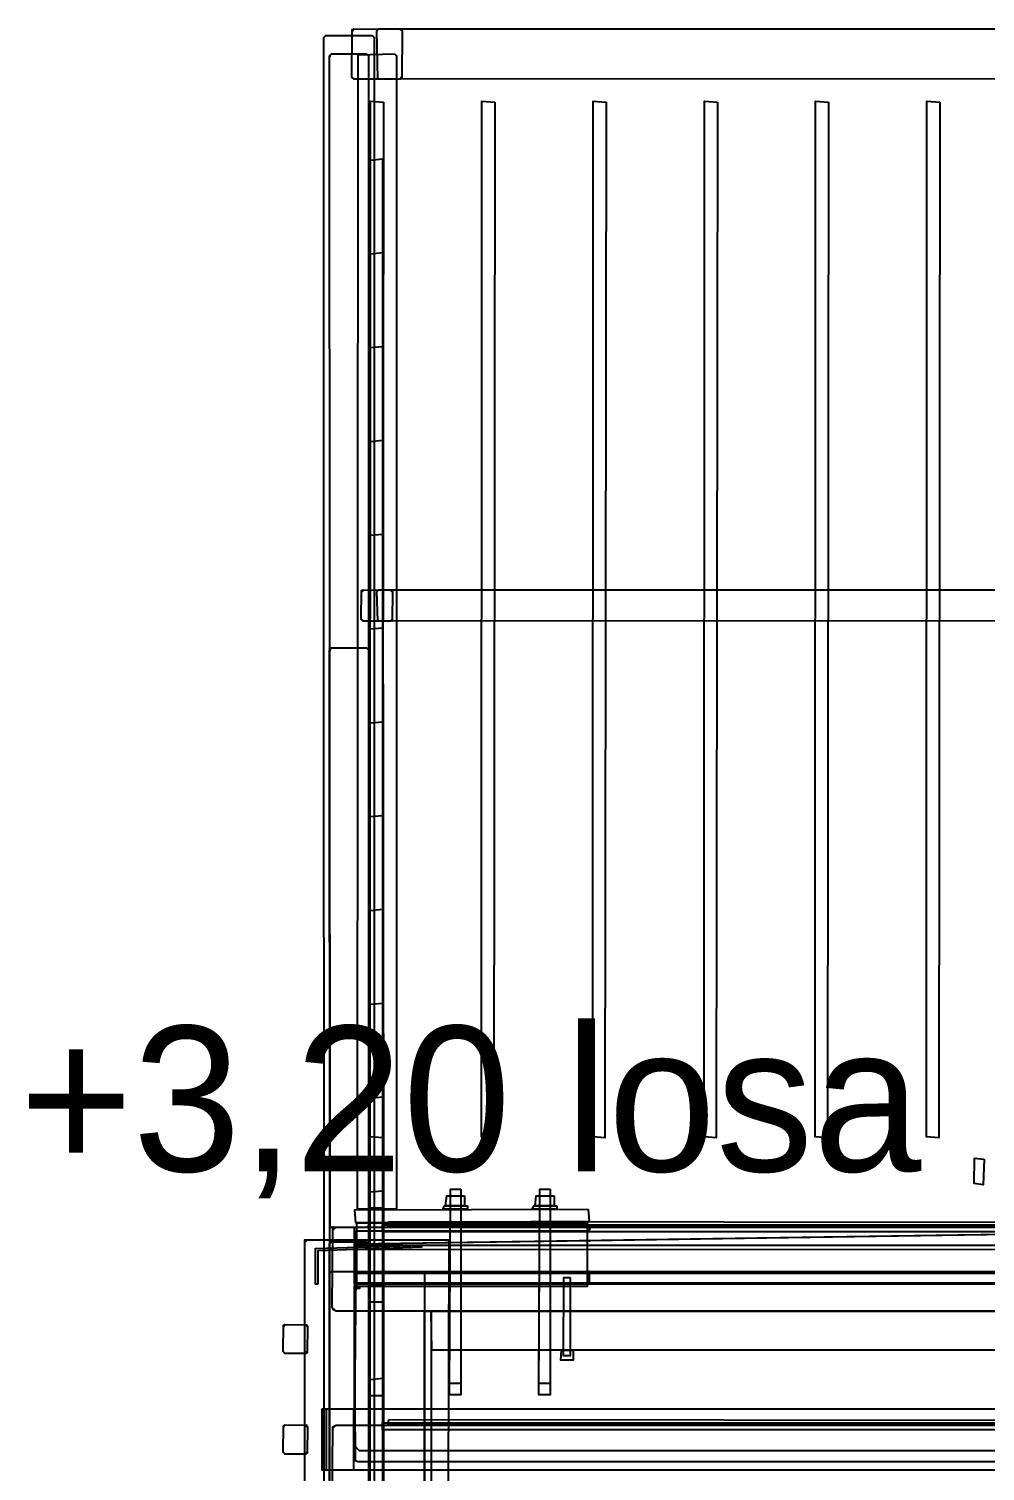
# Model space of a CAD drawing. Header units: metres. Extents: x 292.5 to 342.7, y -1 to 8.9.
# Drawn here: x 332.708 to 333.564, y 3.032 to 4.322 of the extents above; entities that cross this region are included whole.
import ezdxf

# ---------------------------------------------------------------- set-up
doc = ezdxf.new("R2010")
doc.units = ezdxf.units.M
doc.layers.add('TEXTOS', color=7, linetype='Continuous')
doc.layers.add('VISTA', color=8, linetype='Continuous')

msp = doc.modelspace()

# ---------------------------------------------------------------- linework, layer by layer
at = {"layer": 'VISTA'}
for points in [[(332.9725, 4.3148), (332.9742, 4.3165), (333.0158, 4.3165), (333.0175, 4.3148), (333.0175, 1.0952), (333.0158, 1.0935), (332.9742, 1.0935), (332.9732, 1.0942), (332.9725, 4.3148)], [(332.9992, 4.2778), (332.9975, 4.2792), (332.9978, 4.3218), (332.9982, 4.3208), (332.9992, 4.3225), (333.0418, 4.3222), (333.0408, 4.3218), (333.0425, 4.3208), (333.0422, 4.2782), (333.0418, 4.2792), (333.0408, 4.2775), (332.9992, 4.2775), (332.9992, 4.2778)], [(333.02, 4.3208), (333.0217, 4.3225), (341.9783, 4.3225), (341.98, 4.3208), (341.98, 4.2792), (341.9793, 4.2792), (341.9793, 4.2778), (341.9783, 4.2775), (333.0207, 4.2778), (333.02, 4.3208)], [(332.9775, 4.2983), (332.9792, 4.3), (333.0108, 4.3), (333.0125, 4.2983), (333.0125, 3.2515), (333.0108, 3.2498), (332.9792, 3.2498), (332.9782, 3.2501), (332.9782, 3.2503), (332.9775, 4.2983)], [(333.0358, 4.3), (333.0375, 4.2983), (333.0375, 3.266), (333.0025, 3.266), (333.0033, 4.2992), (333.0358, 4.3)], [(333.0358, 4.3), (333.0375, 4.2983), (333.0375, 3.266), (333.0025, 3.266), (333.0033, 4.2992), (333.0358, 4.3)], [(333.0358, 4.3), (333.0375, 4.2983), (333.0375, 3.266), (333.0025, 3.266), (333.0033, 4.2992), (333.0358, 4.3)], [(333.0358, 4.3), (333.0375, 4.2983), (333.0375, 3.266), (333.0025, 3.266), (333.0033, 4.2992), (333.0358, 4.3)], [(333.0358, 4.3), (333.0375, 4.2983), (333.0375, 3.266), (333.0025, 3.266), (333.0033, 4.2992), (333.0358, 4.3)], [(333.0358, 4.3), (333.0375, 4.2983), (333.0375, 3.266), (333.0025, 3.266), (333.0033, 4.2992), (333.0358, 4.3)], [(333.0358, 4.3), (333.0375, 4.2983), (333.0375, 3.266), (333.0025, 3.266), (333.0033, 4.2992), (333.0358, 4.3)], [(333.0358, 4.3), (333.0375, 4.2983), (333.0375, 3.266), (333.0025, 3.266), (333.0033, 4.2992), (333.0358, 4.3)], [(333.0358, 4.3), (333.0375, 4.2983), (333.0375, 3.266), (333.0025, 3.266), (333.0033, 4.2992), (333.0358, 4.3)], [(332.9782, 4.2981), (332.9782, 4.2983), (332.9782, 4.2981), (332.9782, 4.2981)], [(333.0122, 4.2981), (333.0122, 4.2981), (333.0122, 4.2981), (333.0122, 4.2981)], [(333.026, 4.257), (333.025, 3.33), (333.014, 3.331), (333.0143, 4.2577), (333.026, 4.257)], [(333.026, 4.257), (333.025, 3.33), (333.014, 3.331), (333.0143, 4.2577), (333.026, 4.257)], [(333.026, 4.257), (333.025, 3.33), (333.014, 3.331), (333.0143, 4.2577), (333.026, 4.257)], [(333.026, 4.257), (333.025, 3.33), (333.014, 3.331), (333.0143, 4.2577), (333.026, 4.257)], [(333.026, 4.257), (333.025, 3.33), (333.014, 3.331), (333.0143, 4.2577), (333.026, 4.257)], [(333.026, 4.257), (333.025, 3.33), (333.014, 3.331), (333.0143, 4.2577), (333.026, 4.257)], [(333.026, 4.257), (333.025, 3.33), (333.014, 3.331), (333.0143, 4.2577), (333.026, 4.257)], [(333.026, 4.257), (333.025, 3.33), (333.014, 3.331), (333.0143, 4.2577), (333.026, 4.257)], [(333.026, 4.257), (333.025, 3.33), (333.014, 3.331), (333.0143, 4.2577), (333.026, 4.257)], [(333.026, 4.257), (333.025, 3.33), (333.014, 3.331), (333.0143, 4.2577), (333.026, 4.257)], [(333.026, 4.257), (333.025, 3.33), (333.014, 3.331), (333.0143, 4.2577), (333.026, 4.257)], [(333.026, 4.257), (333.025, 3.33), (333.014, 3.331), (333.0143, 4.2577), (333.026, 4.257)], [(333.026, 4.257), (333.025, 3.33), (333.014, 3.331), (333.0143, 4.2577), (333.026, 4.257)], [(333.026, 4.257), (333.025, 3.33), (333.014, 3.331), (333.0143, 4.2577), (333.026, 4.257)], [(333.026, 4.257), (333.025, 3.33), (333.014, 3.331), (333.0143, 4.2577), (333.026, 4.257)], [(333.026, 4.257), (333.025, 3.33), (333.014, 3.331), (333.0143, 4.2577), (333.026, 4.257)], [(333.026, 4.257), (333.025, 3.33), (333.014, 3.331), (333.0143, 4.2577), (333.026, 4.257)], [(333.026, 4.257), (333.025, 3.33), (333.014, 3.331), (333.0143, 4.2577), (333.026, 4.257)], [(333.026, 4.257), (333.025, 3.33), (333.014, 3.331), (333.0143, 4.2577), (333.026, 4.257)], [(333.026, 4.257), (333.025, 3.33), (333.014, 3.331), (333.0143, 4.2577), (333.026, 4.257)], [(333.026, 4.257), (333.025, 3.33), (333.014, 3.331), (333.0143, 4.2577), (333.026, 4.257)], [(333.026, 4.257), (333.025, 3.33), (333.014, 3.331), (333.0143, 4.2577), (333.026, 4.257)], [(333.026, 4.257), (333.025, 3.33), (333.014, 3.331), (333.0143, 4.2577), (333.026, 4.257)], [(333.026, 4.257), (333.025, 3.33), (333.014, 3.331), (333.0143, 4.2577), (333.026, 4.257)], [(333.026, 4.257), (333.025, 3.33), (333.014, 3.331), (333.0143, 4.2577), (333.026, 4.257)], [(333.026, 4.257), (333.025, 3.33), (333.014, 3.331), (333.0143, 4.2577), (333.026, 4.257)], [(333.026, 4.257), (333.025, 3.33), (333.014, 3.331), (333.0143, 4.2577), (333.026, 4.257)], [(333.026, 4.257), (333.025, 3.33), (333.014, 3.331), (333.0143, 4.2577), (333.026, 4.257)], [(333.026, 4.257), (333.025, 3.33), (333.014, 3.331), (333.0143, 4.2577), (333.026, 4.257)], [(333.026, 4.257), (333.025, 3.33), (333.014, 3.331), (333.0143, 4.2577), (333.026, 4.257)], [(333.026, 4.257), (333.025, 3.33), (333.014, 3.331), (333.0143, 4.2577), (333.026, 4.257)], [(333.026, 4.257), (333.025, 3.33), (333.014, 3.331), (333.0143, 4.2577), (333.026, 4.257)], [(333.026, 4.257), (333.025, 3.33), (333.014, 3.331), (333.0143, 4.2577), (333.026, 4.257)], [(333.026, 4.257), (333.025, 3.33), (333.014, 3.331), (333.0143, 4.2577), (333.026, 4.257)], [(333.026, 4.257), (333.025, 3.33), (333.014, 3.331), (333.0143, 4.2577), (333.026, 4.257)], [(333.026, 4.257), (333.025, 3.33), (333.014, 3.331), (333.0143, 4.2577), (333.026, 4.257)], [(333.026, 4.257), (333.025, 3.33), (333.014, 3.331), (333.0143, 4.2577), (333.026, 4.257)], [(333.026, 4.257), (333.025, 3.33), (333.014, 3.331), (333.0143, 4.2577), (333.026, 4.257)], [(333.026, 4.257), (333.025, 3.33), (333.014, 3.331), (333.0143, 4.2577), (333.026, 4.257)], [(333.026, 4.257), (333.025, 3.33), (333.014, 3.331), (333.0143, 4.2577), (333.026, 4.257)], [(333.026, 4.257), (333.025, 3.33), (333.014, 3.331), (333.0143, 4.2577), (333.026, 4.257)], [(333.026, 4.257), (333.025, 3.33), (333.014, 3.331), (333.0143, 4.2577), (333.026, 4.257)], [(333.026, 4.257), (333.025, 3.33), (333.014, 3.331), (333.0143, 4.2577), (333.026, 4.257)], [(333.026, 4.257), (333.025, 3.33), (333.014, 3.331), (333.0143, 4.2577), (333.026, 4.257)], [(333.026, 4.257), (333.025, 3.33), (333.014, 3.331), (333.0143, 4.2577), (333.026, 4.257)], [(333.026, 4.257), (333.025, 3.33), (333.014, 3.331), (333.0143, 4.2577), (333.026, 4.257)], [(333.026, 4.257), (333.025, 3.33), (333.014, 3.331), (333.0143, 4.2577), (333.026, 4.257)], [(333.026, 4.257), (333.025, 3.33), (333.014, 3.331), (333.0143, 4.2577), (333.026, 4.257)], [(333.026, 4.257), (333.025, 3.33), (333.014, 3.331), (333.0143, 4.2577), (333.026, 4.257)], [(333.026, 4.257), (333.025, 3.33), (333.014, 3.331), (333.0143, 4.2577), (333.026, 4.257)], [(333.026, 4.257), (333.025, 3.33), (333.014, 3.331), (333.0143, 4.2577), (333.026, 4.257)], [(333.026, 4.257), (333.025, 3.33), (333.014, 3.331), (333.0143, 4.2577), (333.026, 4.257)], [(333.026, 4.257), (333.025, 3.33), (333.014, 3.331), (333.0143, 4.2577), (333.026, 4.257)], [(333.026, 4.257), (333.025, 3.33), (333.014, 3.331), (333.0143, 4.2577), (333.026, 4.257)], [(333.026, 4.257), (333.025, 3.33), (333.014, 3.331), (333.0143, 4.2577), (333.026, 4.257)], [(333.026, 4.257), (333.025, 3.33), (333.014, 3.331), (333.0143, 4.2577), (333.026, 4.257)], [(333.026, 4.257), (333.025, 3.33), (333.014, 3.331), (333.0143, 4.2577), (333.026, 4.257)], [(333.026, 4.257), (333.025, 3.33), (333.014, 3.331), (333.0143, 4.2577), (333.026, 4.257)], [(333.026, 4.257), (333.025, 3.33), (333.014, 3.331), (333.0143, 4.2577), (333.026, 4.257)], [(333.026, 4.257), (333.025, 3.33), (333.014, 3.331), (333.0143, 4.2577), (333.026, 4.257)], [(333.026, 4.257), (333.025, 3.33), (333.014, 3.331), (333.0143, 4.2577), (333.026, 4.257)], [(333.026, 4.257), (333.025, 3.33), (333.014, 3.331), (333.0143, 4.2577), (333.026, 4.257)], [(333.026, 4.257), (333.025, 3.33), (333.014, 3.331), (333.0143, 4.2577), (333.026, 4.257)], [(333.026, 4.257), (333.025, 3.33), (333.014, 3.331), (333.0143, 4.2577), (333.026, 4.257)], [(333.026, 4.257), (333.025, 3.33), (333.014, 3.331), (333.0143, 4.2577), (333.026, 4.257)], [(333.026, 4.257), (333.025, 3.33), (333.014, 3.331), (333.0143, 4.2577), (333.026, 4.257)], [(333.026, 4.257), (333.025, 3.33), (333.014, 3.331), (333.0143, 4.2577), (333.026, 4.257)], [(333.026, 4.257), (333.025, 3.33), (333.014, 3.331), (333.0143, 4.2577), (333.026, 4.257)], [(333.026, 4.257), (333.025, 3.33), (333.014, 3.331), (333.0143, 4.2577), (333.026, 4.257)], [(333.026, 4.257), (333.025, 3.33), (333.014, 3.331), (333.0143, 4.2577), (333.026, 4.257)], [(333.026, 4.257), (333.025, 3.33), (333.014, 3.331), (333.0143, 4.2577), (333.026, 4.257)], [(333.026, 4.257), (333.025, 3.33), (333.014, 3.331), (333.0143, 4.2577), (333.026, 4.257)], [(333.026, 4.257), (333.025, 3.33), (333.014, 3.331), (333.0143, 4.2577), (333.026, 4.257)], [(333.026, 4.257), (333.025, 3.33), (333.014, 3.331), (333.0143, 4.2577), (333.026, 4.257)], [(333.026, 4.257), (333.025, 3.33), (333.014, 3.331), (333.0143, 4.2577), (333.026, 4.257)], [(333.026, 4.257), (333.025, 3.33), (333.014, 3.331), (333.0143, 4.2577), (333.026, 4.257)], [(333.026, 4.257), (333.025, 3.33), (333.014, 3.331), (333.0143, 4.2577), (333.026, 4.257)], [(333.026, 4.257), (333.025, 3.33), (333.014, 3.331), (333.0143, 4.2577), (333.026, 4.257)], [(333.026, 4.257), (333.025, 3.33), (333.014, 3.331), (333.0143, 4.2577), (333.026, 4.257)], [(333.1256, 4.257), (333.1246, 3.33), (333.1136, 3.331), (333.1139, 4.2577), (333.1256, 4.257)], [(333.2251, 4.257), (333.2241, 3.33), (333.2131, 3.331), (333.2134, 4.2577), (333.2251, 4.257)], [(333.3247, 4.257), (333.3237, 3.33), (333.3127, 3.331), (333.313, 4.2577), (333.3247, 4.257)], [(333.4242, 4.257), (333.4232, 3.33), (333.4122, 3.331), (333.4125, 4.2577), (333.4242, 4.257)], [(333.5238, 4.257), (333.5228, 3.33), (333.5118, 3.331), (333.5121, 4.2577), (333.5238, 4.257)], [(333.014, 4.2051), (333.025, 4.2061), (333.026, 3.267), (333.014, 3.267), (333.014, 4.2051)], [(333.014, 4.1212), (333.025, 4.1222), (333.026, 3.183), (333.014, 3.183), (333.014, 4.1212)], [(333.0141, 4.1212), (333.0141, 4.1212), (333.014, 4.1212), (333.0141, 4.1212)], [(333.014, 4.0372), (333.025, 4.0382), (333.026, 3.0991), (333.014, 3.0991), (333.014, 4.0372)], [(333.014, 3.9533), (333.025, 3.9543), (333.026, 3.0151), (333.014, 3.0151), (333.014, 3.9533)], [(333.014, 3.8693), (333.025, 3.8703), (333.026, 2.9312), (333.014, 2.9312), (333.014, 3.8693)], [(333.0077, 3.7928), (333.006, 3.7942), (333.0063, 3.8198), (333.0067, 3.8188), (333.0077, 3.8205), (333.0333, 3.8202), (333.0323, 3.8198), (333.034, 3.8188), (333.0337, 3.7932), (333.0333, 3.7942), (333.0323, 3.7925), (333.0077, 3.7925), (333.0077, 3.7928)], [(333.02, 3.8188), (333.0217, 3.8205), (341.9783, 3.8205), (341.98, 3.8188), (341.98, 3.7942), (341.9783, 3.7925), (333.0207, 3.7928), (333.02, 3.8188)], [(333.014, 3.7854), (333.025, 3.7864), (333.026, 2.8472), (333.014, 2.8472), (333.014, 3.7854)], [(332.9775, 3.7668), (332.9792, 3.7685), (333.0108, 3.7685), (333.0125, 3.7668), (333.0125, 2.7198), (333.0108, 2.7181), (332.9782, 2.7189), (332.9775, 3.7668)], [(332.9782, 3.7664), (332.9782, 3.7669), (332.9782, 3.7664), (332.9782, 3.7664)], [(333.014, 3.7014), (333.025, 3.7024), (333.026, 2.7633), (333.014, 2.7633), (333.014, 3.7014)], [(333.014, 3.6175), (333.025, 3.6185), (333.026, 2.6794), (333.014, 2.6794), (333.014, 3.6175)], [(333.014, 3.5335), (333.025, 3.5345), (333.026, 2.5954), (333.014, 2.5954), (333.014, 3.5335)], [(333.014, 3.4496), (333.025, 3.4506), (333.026, 2.5115), (333.014, 2.5115), (333.014, 3.4496)], [(333.014, 3.3656), (333.025, 3.3666), (333.026, 2.4275), (333.014, 2.4275), (333.014, 3.3656)], [(333.5635, 3.311), (333.5625, 3.288), (333.5545, 3.289), (333.5548, 3.3117), (333.5635, 3.311)], [(333.014, 3.2817), (333.025, 3.2827), (333.026, 2.3436), (333.014, 2.3436), (333.014, 3.2817)], [(333.095, 3.284), (333.095, 3.1), (333.085, 3.1), (333.0857, 3.284), (333.095, 3.284)], [(333.095, 3.284), (333.095, 3.1), (333.085, 3.1), (333.0857, 3.284), (333.095, 3.284)], [(333.095, 3.284), (333.095, 3.1), (333.085, 3.1), (333.0857, 3.284), (333.095, 3.284)], [(333.095, 3.284), (333.095, 3.1), (333.085, 3.1), (333.0857, 3.284), (333.095, 3.284)], [(333.095, 3.284), (333.095, 3.1), (333.085, 3.1), (333.0857, 3.284), (333.095, 3.284)], [(333.095, 3.284), (333.095, 3.1), (333.085, 3.1), (333.0857, 3.284), (333.095, 3.284)], [(333.095, 3.284), (333.095, 3.1), (333.085, 3.1), (333.0857, 3.284), (333.095, 3.284)], [(333.095, 3.284), (333.095, 3.1), (333.085, 3.1), (333.0857, 3.284), (333.095, 3.284)], [(333.095, 3.284), (333.095, 3.1), (333.085, 3.1), (333.0857, 3.284), (333.095, 3.284)], [(333.095, 3.284), (333.095, 3.1), (333.085, 3.1), (333.0857, 3.284), (333.095, 3.284)], [(333.095, 3.284), (333.095, 3.1), (333.085, 3.1), (333.0857, 3.284), (333.095, 3.284)], [(333.095, 3.284), (333.095, 3.1), (333.085, 3.1), (333.0857, 3.284), (333.095, 3.284)], [(333.095, 3.284), (333.095, 3.1), (333.085, 3.1), (333.0857, 3.284), (333.095, 3.284)], [(333.095, 3.284), (333.095, 3.1), (333.085, 3.1), (333.0857, 3.284), (333.095, 3.284)], [(333.095, 3.284), (333.095, 3.1), (333.085, 3.1), (333.0857, 3.284), (333.095, 3.284)], [(333.095, 3.284), (333.095, 3.11), (333.085, 3.11), (333.0857, 3.284), (333.095, 3.284)], [(333.095, 3.284), (333.095, 3.11), (333.085, 3.11), (333.0857, 3.284), (333.095, 3.284)], [(333.095, 3.284), (333.095, 3.11), (333.085, 3.11), (333.0857, 3.284), (333.095, 3.284)], [(333.175, 3.284), (333.175, 3.1), (333.165, 3.1), (333.1657, 3.284), (333.175, 3.284)], [(333.175, 3.284), (333.175, 3.1), (333.165, 3.1), (333.1657, 3.284), (333.175, 3.284)], [(333.175, 3.284), (333.175, 3.1), (333.165, 3.1), (333.1657, 3.284), (333.175, 3.284)], [(333.175, 3.284), (333.175, 3.1), (333.165, 3.1), (333.1657, 3.284), (333.175, 3.284)], [(333.175, 3.284), (333.175, 3.1), (333.165, 3.1), (333.1657, 3.284), (333.175, 3.284)], [(333.175, 3.284), (333.175, 3.1), (333.165, 3.1), (333.1657, 3.284), (333.175, 3.284)], [(333.175, 3.284), (333.175, 3.1), (333.165, 3.1), (333.1657, 3.284), (333.175, 3.284)], [(333.175, 3.284), (333.175, 3.1), (333.165, 3.1), (333.1657, 3.284), (333.175, 3.284)], [(333.175, 3.284), (333.175, 3.1), (333.165, 3.1), (333.1657, 3.284), (333.175, 3.284)], [(333.175, 3.284), (333.175, 3.1), (333.165, 3.1), (333.1657, 3.284), (333.175, 3.284)], [(333.175, 3.284), (333.175, 3.1), (333.165, 3.1), (333.1657, 3.284), (333.175, 3.284)], [(333.175, 3.284), (333.175, 3.1), (333.165, 3.1), (333.1657, 3.284), (333.175, 3.284)], [(333.175, 3.284), (333.175, 3.1), (333.165, 3.1), (333.1657, 3.284), (333.175, 3.284)], [(333.175, 3.284), (333.175, 3.1), (333.165, 3.1), (333.1657, 3.284), (333.175, 3.284)], [(333.175, 3.284), (333.175, 3.1), (333.165, 3.1), (333.1657, 3.284), (333.175, 3.284)], [(333.175, 3.284), (333.175, 3.11), (333.165, 3.11), (333.1657, 3.284), (333.175, 3.284)], [(333.175, 3.284), (333.175, 3.11), (333.165, 3.11), (333.1657, 3.284), (333.175, 3.284)], [(333.175, 3.284), (333.175, 3.11), (333.165, 3.11), (333.1657, 3.284), (333.175, 3.284)], [(333.209, 3.266), (333.21, 3.255), (333.001, 3.254), (333.0003, 3.2657), (333.209, 3.266)], [(333.209, 3.266), (333.21, 3.255), (333.001, 3.254), (333.0003, 3.2657), (333.209, 3.266)], [(333.209, 3.266), (333.21, 3.255), (333.001, 3.254), (333.0003, 3.2657), (333.209, 3.266)], [(333.209, 3.266), (333.21, 3.255), (333.001, 3.254), (333.0003, 3.2657), (333.209, 3.266)], [(333.209, 3.266), (333.21, 3.255), (333.001, 3.254), (333.0003, 3.2657), (333.209, 3.266)], [(333.209, 3.266), (333.21, 3.255), (333.001, 3.254), (333.0003, 3.2657), (333.209, 3.266)], [(333.209, 3.266), (333.21, 3.255), (333.001, 3.254), (333.0003, 3.2657), (333.209, 3.266)], [(333.209, 3.266), (333.21, 3.255), (333.001, 3.254), (333.0003, 3.2657), (333.209, 3.266)], [(333.209, 3.266), (333.21, 3.255), (333.001, 3.254), (333.0003, 3.2657), (333.209, 3.266)], [(333.101, 3.269), (333.101, 3.266), (333.079, 3.266), (333.0805, 3.269), (333.101, 3.269)], [(333.101, 3.269), (333.101, 3.266), (333.079, 3.266), (333.0805, 3.269), (333.101, 3.269)], [(333.101, 3.269), (333.101, 3.266), (333.079, 3.266), (333.0805, 3.269), (333.101, 3.269)], [(333.101, 3.269), (333.101, 3.266), (333.079, 3.266), (333.0805, 3.269), (333.101, 3.269)], [(333.101, 3.269), (333.101, 3.266), (333.079, 3.266), (333.0805, 3.269), (333.101, 3.269)], [(333.101, 3.269), (333.101, 3.266), (333.079, 3.266), (333.0805, 3.269), (333.101, 3.269)], [(333.101, 3.269), (333.101, 3.266), (333.079, 3.266), (333.0805, 3.269), (333.101, 3.269)], [(333.101, 3.269), (333.101, 3.266), (333.079, 3.266), (333.0805, 3.269), (333.101, 3.269)], [(333.101, 3.269), (333.101, 3.266), (333.079, 3.266), (333.0805, 3.269), (333.101, 3.269)], [(333.101, 3.269), (333.101, 3.266), (333.079, 3.266), (333.0805, 3.269), (333.101, 3.269)], [(333.101, 3.269), (333.101, 3.266), (333.079, 3.266), (333.0805, 3.269), (333.101, 3.269)], [(333.101, 3.269), (333.101, 3.266), (333.079, 3.266), (333.0805, 3.269), (333.101, 3.269)], [(333.101, 3.269), (333.101, 3.266), (333.079, 3.266), (333.0805, 3.269), (333.101, 3.269)], [(333.101, 3.269), (333.101, 3.266), (333.079, 3.266), (333.0805, 3.269), (333.101, 3.269)], [(333.101, 3.269), (333.101, 3.266), (333.079, 3.266), (333.0805, 3.269), (333.101, 3.269)], [(333.101, 3.269), (333.101, 3.266), (333.079, 3.266), (333.0805, 3.269), (333.101, 3.269)], [(333.101, 3.269), (333.101, 3.266), (333.079, 3.266), (333.0805, 3.269), (333.101, 3.269)], [(333.101, 3.269), (333.101, 3.266), (333.079, 3.266), (333.0805, 3.269), (333.101, 3.269)], [(333.0985, 3.278), (333.0985, 3.269), (333.0815, 3.269), (333.0826, 3.278), (333.0985, 3.278)], [(333.0985, 3.278), (333.0985, 3.269), (333.0815, 3.269), (333.0826, 3.278), (333.0985, 3.278)], [(333.0985, 3.278), (333.0985, 3.269), (333.0815, 3.269), (333.0826, 3.278), (333.0985, 3.278)], [(333.0985, 3.278), (333.0985, 3.269), (333.0815, 3.269), (333.0826, 3.278), (333.0985, 3.278)], [(333.0985, 3.278), (333.0985, 3.269), (333.0815, 3.269), (333.0826, 3.278), (333.0985, 3.278)], [(333.0985, 3.278), (333.0985, 3.269), (333.0815, 3.269), (333.0826, 3.278), (333.0985, 3.278)], [(333.0985, 3.278), (333.0985, 3.269), (333.0815, 3.269), (333.0826, 3.278), (333.0985, 3.278)], [(333.0985, 3.278), (333.0985, 3.269), (333.0815, 3.269), (333.0826, 3.278), (333.0985, 3.278)], [(333.0985, 3.278), (333.0985, 3.269), (333.0815, 3.269), (333.0826, 3.278), (333.0985, 3.278)], [(333.0985, 3.278), (333.0985, 3.269), (333.0815, 3.269), (333.0826, 3.278), (333.0985, 3.278)], [(333.0985, 3.278), (333.0985, 3.269), (333.0815, 3.269), (333.0826, 3.278), (333.0985, 3.278)], [(333.0985, 3.278), (333.0985, 3.269), (333.0815, 3.269), (333.0826, 3.278), (333.0985, 3.278)], [(333.0985, 3.278), (333.0985, 3.269), (333.0815, 3.269), (333.0826, 3.278), (333.0985, 3.278)], [(333.0985, 3.278), (333.0985, 3.269), (333.0815, 3.269), (333.0826, 3.278), (333.0985, 3.278)], [(333.0985, 3.278), (333.0985, 3.269), (333.0815, 3.269), (333.0826, 3.278), (333.0985, 3.278)], [(333.0985, 3.278), (333.0985, 3.269), (333.0815, 3.269), (333.0826, 3.278), (333.0985, 3.278)], [(333.0985, 3.278), (333.0985, 3.269), (333.0815, 3.269), (333.0826, 3.278), (333.0985, 3.278)], [(333.0985, 3.278), (333.0985, 3.269), (333.0815, 3.269), (333.0826, 3.278), (333.0985, 3.278)], [(333.181, 3.269), (333.181, 3.266), (333.159, 3.266), (333.1605, 3.269), (333.181, 3.269)], [(333.181, 3.269), (333.181, 3.266), (333.159, 3.266), (333.1605, 3.269), (333.181, 3.269)], [(333.181, 3.269), (333.181, 3.266), (333.159, 3.266), (333.1605, 3.269), (333.181, 3.269)], [(333.181, 3.269), (333.181, 3.266), (333.159, 3.266), (333.1605, 3.269), (333.181, 3.269)], [(333.181, 3.269), (333.181, 3.266), (333.159, 3.266), (333.1605, 3.269), (333.181, 3.269)], [(333.181, 3.269), (333.181, 3.266), (333.159, 3.266), (333.1605, 3.269), (333.181, 3.269)], [(333.181, 3.269), (333.181, 3.266), (333.159, 3.266), (333.1605, 3.269), (333.181, 3.269)], [(333.181, 3.269), (333.181, 3.266), (333.159, 3.266), (333.1605, 3.269), (333.181, 3.269)], [(333.181, 3.269), (333.181, 3.266), (333.159, 3.266), (333.1605, 3.269), (333.181, 3.269)], [(333.181, 3.269), (333.181, 3.266), (333.159, 3.266), (333.1605, 3.269), (333.181, 3.269)], [(333.181, 3.269), (333.181, 3.266), (333.159, 3.266), (333.1605, 3.269), (333.181, 3.269)], [(333.181, 3.269), (333.181, 3.266), (333.159, 3.266), (333.1605, 3.269), (333.181, 3.269)], [(333.181, 3.269), (333.181, 3.266), (333.159, 3.266), (333.1605, 3.269), (333.181, 3.269)], [(333.181, 3.269), (333.181, 3.266), (333.159, 3.266), (333.1605, 3.269), (333.181, 3.269)], [(333.181, 3.269), (333.181, 3.266), (333.159, 3.266), (333.1605, 3.269), (333.181, 3.269)], [(333.181, 3.269), (333.181, 3.266), (333.159, 3.266), (333.1605, 3.269), (333.181, 3.269)], [(333.181, 3.269), (333.181, 3.266), (333.159, 3.266), (333.1605, 3.269), (333.181, 3.269)], [(333.181, 3.269), (333.181, 3.266), (333.159, 3.266), (333.1605, 3.269), (333.181, 3.269)], [(333.1785, 3.278), (333.1785, 3.269), (333.1615, 3.269), (333.1626, 3.278), (333.1785, 3.278)], [(333.1785, 3.278), (333.1785, 3.269), (333.1615, 3.269), (333.1626, 3.278), (333.1785, 3.278)], [(333.1785, 3.278), (333.1785, 3.269), (333.1615, 3.269), (333.1626, 3.278), (333.1785, 3.278)], [(333.1785, 3.278), (333.1785, 3.269), (333.1615, 3.269), (333.1626, 3.278), (333.1785, 3.278)], [(333.1785, 3.278), (333.1785, 3.269), (333.1615, 3.269), (333.1626, 3.278), (333.1785, 3.278)], [(333.1785, 3.278), (333.1785, 3.269), (333.1615, 3.269), (333.1626, 3.278), (333.1785, 3.278)], [(333.1785, 3.278), (333.1785, 3.269), (333.1615, 3.269), (333.1626, 3.278), (333.1785, 3.278)], [(333.1785, 3.278), (333.1785, 3.269), (333.1615, 3.269), (333.1626, 3.278), (333.1785, 3.278)], [(333.1785, 3.278), (333.1785, 3.269), (333.1615, 3.269), (333.1626, 3.278), (333.1785, 3.278)], [(333.1785, 3.278), (333.1785, 3.269), (333.1615, 3.269), (333.1626, 3.278), (333.1785, 3.278)], [(333.1785, 3.278), (333.1785, 3.269), (333.1615, 3.269), (333.1626, 3.278), (333.1785, 3.278)], [(333.1785, 3.278), (333.1785, 3.269), (333.1615, 3.269), (333.1626, 3.278), (333.1785, 3.278)], [(333.1785, 3.278), (333.1785, 3.269), (333.1615, 3.269), (333.1626, 3.278), (333.1785, 3.278)], [(333.1785, 3.278), (333.1785, 3.269), (333.1615, 3.269), (333.1626, 3.278), (333.1785, 3.278)], [(333.1785, 3.278), (333.1785, 3.269), (333.1615, 3.269), (333.1626, 3.278), (333.1785, 3.278)], [(333.1785, 3.278), (333.1785, 3.269), (333.1615, 3.269), (333.1626, 3.278), (333.1785, 3.278)], [(333.1785, 3.278), (333.1785, 3.269), (333.1615, 3.269), (333.1626, 3.278), (333.1785, 3.278)], [(333.1785, 3.278), (333.1785, 3.269), (333.1615, 3.269), (333.1626, 3.278), (333.1785, 3.278)], [(333.002, 3.254), (333.208, 3.254), (333.208, 3.1992), (333.002, 3.1992), (333.002, 3.254)], [(333.002, 3.254), (333.208, 3.254), (333.208, 3.197), (333.003, 3.197), (333.002, 3.195), (333.002, 3.254)], [(333.208, 3.2), (333.002, 3.1997), (333.002, 3.254), (333.208, 3.254), (333.208, 3.2)], [(333.208, 3.2), (333.002, 3.1997), (333.002, 3.254), (333.208, 3.254), (333.208, 3.2)], [(333.208, 3.2), (333.002, 3.1997), (333.002, 3.254), (333.208, 3.254), (333.208, 3.2)], [(333.208, 3.2), (333.002, 3.1997), (333.002, 3.254), (333.208, 3.254), (333.208, 3.2)], [(333.208, 3.2), (333.002, 3.1997), (333.002, 3.254), (333.208, 3.254), (333.208, 3.2)], [(333.002, 3.254), (333.208, 3.254), (333.208, 3.197), (333.0045, 3.197), (333.0045, 3.195), (333.002, 3.195), (333.002, 3.254)], [(333.002, 3.254), (333.208, 3.254), (333.208, 3.2092), (333.002, 3.2092), (333.002, 3.254)], [(333.0307, 3.255), (333.93, 3.2543), (333.9293, 3.25), (333.0302, 3.2507), (333.0307, 3.255)], [(332.9789, 3.2501), (332.9789, 3.2501), (332.9782, 3.2503), (332.9789, 3.2501)], [(332.9835, 3.25), (333.9765, 3.25), (333.979, 3.249), (333.98, 3.2465), (333.98, 3.1785), (333.979, 3.176), (333.9765, 3.175), (332.9835, 3.175), (332.981, 3.176), (332.98, 3.1785), (332.9806, 3.2485), (332.9835, 3.25)], [(332.9817, 3.2483), (332.9817, 3.249), (332.981, 3.2483), (332.9817, 3.2483)], [(333, 3.25), (333.96, 3.25), (333.96, 3.2299), (333, 3.23), (333, 3.25)], [(333.001, 3.2468), (333.21, 3.2468), (333.211, 3.25), (333.999, 3.25), (334, 3.201), (333.999, 3.2), (333.211, 3.2), (333.001, 3.2), (333.001, 3.2468)], [(333.001, 3.235), (333.9998, 3.25), (333.9998, 3.25), (334, 3.211), (333.999, 3.21), (333.764, 3.21), (333.211, 3.21), (333.001, 3.21), (333.001, 3.235)], [(333.001, 3.235), (333.211, 3.2382), (333.999, 3.25), (334, 3.249), (333.999, 3.21), (333.211, 3.21), (333.001, 3.21), (333.001, 3.235)], [(333.025, 3.252), (333.935, 3.252), (333.935, 3.246), (333.025, 3.246), (333.025, 3.252)], [(333.0844, 3.2387), (333.0837, 3.0093), (332.9556, 3.0101), (332.9556, 3.2387), (333.0844, 3.2387)], [(332.9564, 3.2379), (332.9563, 3.2372), (332.9563, 3.2372), (332.9564, 3.2379)], [(332.967, 3.199), (332.965, 3.199), (332.965, 3.231), (333.06, 3.234), (333.06, 3.232), (332.967, 3.229), (332.967, 3.199)], [(332.9775, 3.2352), (332.9792, 3.2369), (333.0108, 3.2369), (333.0125, 3.2352), (333.0125, 2.1882), (333.0108, 2.1865), (332.9782, 2.1872), (332.9775, 3.2352)], [(333, 3.234), (342, 3.234), (342, 3.199), (333, 3.199), (333, 3.234)], [(333.0122, 3.2347), (333.0122, 3.2347), (333.0122, 3.2347), (333.0122, 3.2347)], [(333.21, 3.2377), (333.211, 3.2382), (333.21, 3.2379), (333.21, 3.2377)], [(333.21, 3.2379), (333.21, 3.2377), (333.2103, 3.2379), (333.211, 3.2382), (333.21, 3.2379)], [(333.21, 3.2377), (333.21, 3.2377), (333.21, 3.2377), (333.21, 3.2377)], [(333.2103, 3.2379), (333.2103, 3.2379), (333.2103, 3.2379), (333.2103, 3.2379)], [(333.2104, 3.2378), (333.2104, 3.2378), (333.2104, 3.2378), (333.2104, 3.2378)], [(332.9775, 3.2086), (332.9792, 3.2103), (333.0608, 3.2103), (333.0625, 3.2086), (333.0625, -0.0986), (333.0617, -0.1001), (333.0608, -0.1003), (332.9792, -0.1003), (332.9782, -0.0997), (332.9775, 3.2086)], [(333, 3.21), (333.21, 3.21), (333.21, 3.2), (333, 3.2), (333, 3.21)], [(341.9955, 3.21), (342, 3.2055), (342, 3.0545), (341.9955, 3.05), (333.0045, 3.05), (333, 3.0545), (333.0013, 3.2087), (341.9955, 3.21)], [(333.193, 3.205), (333.193, 3.135), (333.187, 3.135), (333.1874, 3.205), (333.193, 3.205)], [(333.2103, 3.2103), (333.21, 3.2104), (333.21, 3.2103), (333.211, 3.21), (333.2103, 3.2103)], [(333.21, 3.2104), (333.2103, 3.2103), (333.211, 3.21), (333.21, 3.2104)], [(333.2103, 3.2103), (333.2104, 3.2104), (333.2103, 3.2103), (333.2103, 3.2103)], [(333, 3.197), (333.0009, 3.1991), (333.003, 3.2), (333.997, 3.2), (333.9991, 3.1991), (334, 3.197), (334, 3.043), (333.9991, 3.0409), (333.997, 3.04), (333.003, 3.04), (333.0009, 3.0409), (333, 3.197)], [(333, 3.197), (333.0009, 3.1991), (333.003, 3.2), (333.997, 3.2), (334, 3.197), (334, 3.043), (333.9991, 3.0409), (333.997, 3.04), (333.003, 3.04), (333.0009, 3.0409), (333, 3.043), (333, 3.197)], [(333.0015, 3.1985), (333.0015, 3.1991), (333.0009, 3.1991), (333.0015, 3.1985)], [(333.0015, 3.1985), (333.0015, 3.1991), (333.0009, 3.1991), (333.0015, 3.1985)], [(333.014, 3.1978), (333.025, 3.1987), (333.026, 2.2596), (333.014, 2.2596), (333.014, 3.1978)], [(333.2103, 3.2003), (333.21, 3.2004), (333.21, 3.2003), (333.211, 3.2), (333.2103, 3.2003)], [(333.2104, 3.2004), (333.2103, 3.2003), (333.2103, 3.2003), (333.2104, 3.2004)], [(332.9813, 3.1763), (332.9817, 3.176), (332.9817, 3.1767), (332.9813, 3.1763)], [(332.9377, 3.1373), (332.936, 3.1387), (332.9363, 3.1623), (332.9367, 3.1613), (332.9377, 3.163), (332.9573, 3.1627), (332.9563, 3.1623), (332.958, 3.1613), (332.9577, 3.1377), (332.9573, 3.1387), (332.9563, 3.137), (332.9377, 3.137), (332.9377, 3.1373)], [(333.0625, 3.175), (333.0685, 3.175), (333.0685, 2.987), (333.0625, 2.987), (333.0625, 3.175)], [(333.0691, 3.14), (333.0685, 3.1745), (333.8909, 3.175), (333.8909, 3.14), (333.0691, 3.14)], [(333.1955, 3.14), (333.1955, 3.131), (333.1845, 3.131), (333.1852, 3.14), (333.1955, 3.14)], [(333.014, 3.1138), (333.025, 3.1148), (333.026, 2.1757), (333.014, 2.1757), (333.014, 3.1138)], [(332.971, 3.0875), (332.999, 3.0875), (332.999, 3.0325), (332.971, 3.0325), (332.971, 3.0875)], [(332.975, 3.0875), (342.025, 3.0875), (342.025, 3.0325), (332.975, 3.0325), (332.975, 3.0875)], [(332.9778, 3.0878), (332.9778, 3.0878), (332.9778, 3.0878), (332.9778, 3.0878)], [(332.9377, 3.0473), (332.936, 3.0487), (332.9363, 3.0723), (332.9367, 3.0713), (332.9377, 3.073), (332.9573, 3.0727), (332.9563, 3.0723), (332.958, 3.0713), (332.9577, 3.0477), (332.9573, 3.0487), (332.9563, 3.047), (332.9377, 3.047), (332.9377, 3.0473)], [(332.9835, 3.0728), (333.9765, 3.0728), (333.979, 3.0718), (333.98, 3.0693), (333.98, 3.0013), (333.979, 2.9988), (333.9765, 2.9978), (332.9835, 2.9978), (332.981, 2.9988), (332.98, 3.0013), (332.9806, 3.0713), (332.9835, 3.0728)], [(333.025, 3.0748), (333.935, 3.0748), (333.935, 3.0688), (333.025, 3.0688), (333.025, 3.0748)], [(333.0307, 3.0778), (333.93, 3.0771), (333.9293, 3.0728), (333.0302, 3.0735), (333.0307, 3.0778)], [(332.9817, 3.071), (332.9817, 3.0717), (332.981, 3.071), (332.9817, 3.071)], [(333.0015, 3.0415), (333.0009, 3.0415), (333.0009, 3.0409), (333.0015, 3.0415)], [(333.0015, 3.0415), (333.0009, 3.0415), (333.0009, 3.0409), (333.0015, 3.0415)]]:
    msp.add_lwpolyline(points, close=True, dxfattribs=at)

# ---------------------------------------------------------------- texts
at = {"layer": 'TEXTOS'}
msp.add_text('+3,20 losa', height=0.13, dxfattribs=at).set_placement((332.7, 3.3))

doc.saveas('drawing.dxf')
